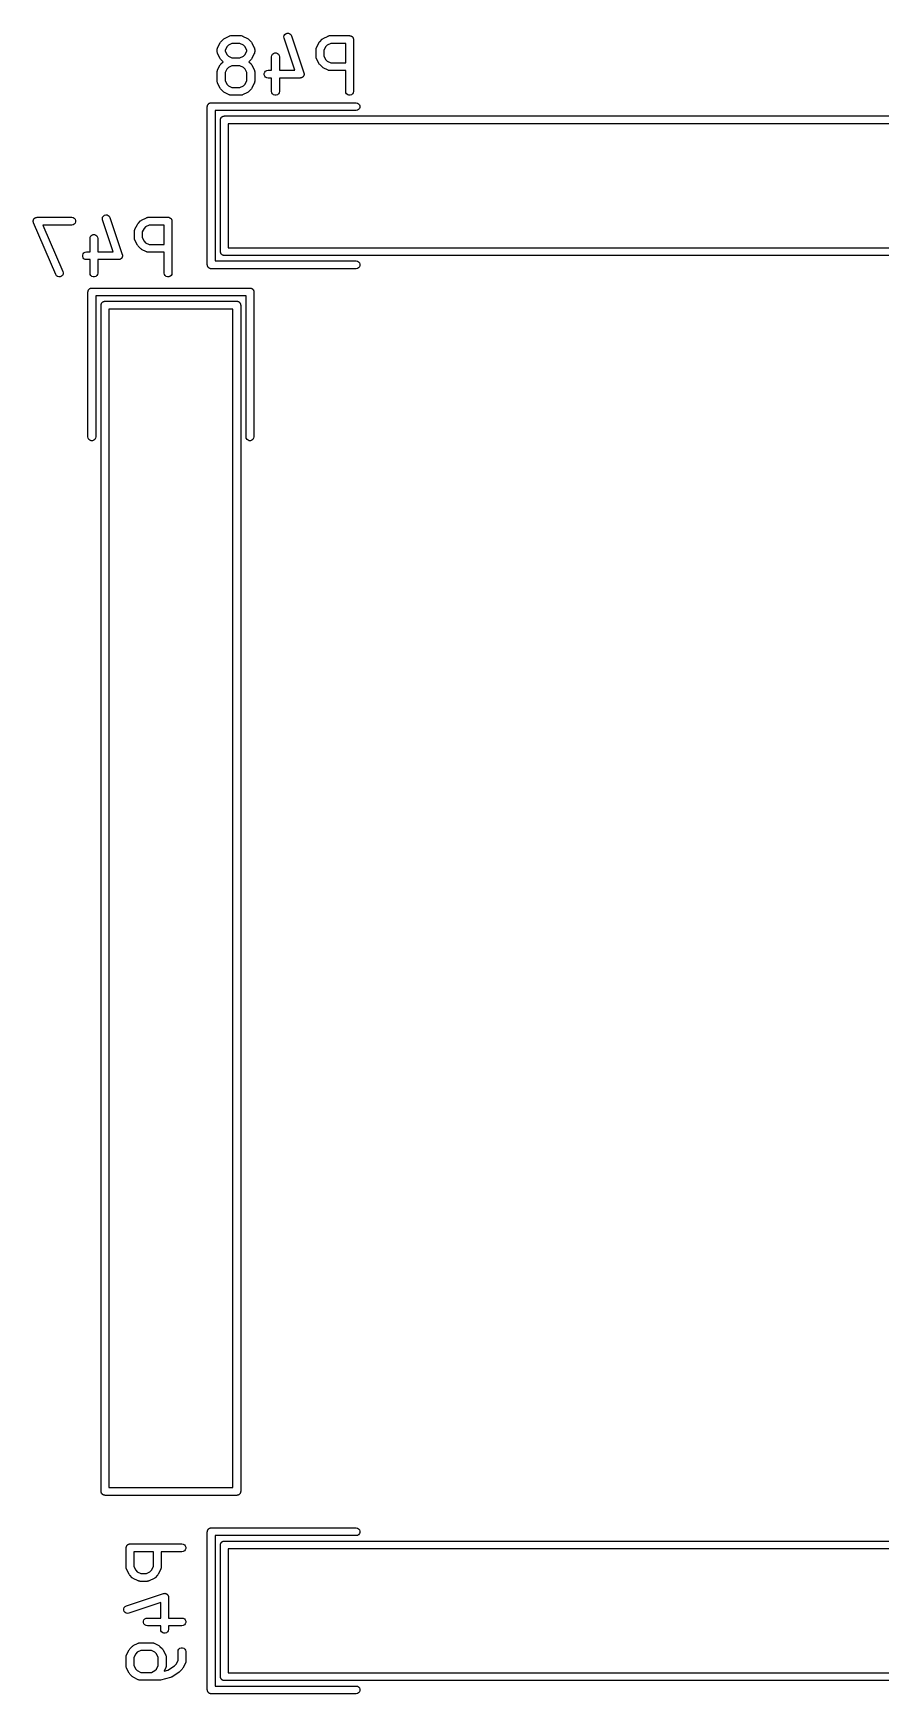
# Model space of a CAD drawing. Extents: x -1.4 to 31.3, y -0.3 to 31.7.
# Drawn here: x -1.38 to 14.95, y -0.33 to 31.67 of the extents above; entities that cross this region are included whole.
import ezdxf

# ---------------------------------------------------------------- set-up
doc = ezdxf.new("R2010")
doc.units = 0
doc.header["$MEASUREMENT"] = 0
doc.layers.add('BLACK', color=7, linetype='CONTINUOUS')

msp = doc.modelspace()

# ---------------------------------------------------------------- linework, layer by layer
at = {"layer": 'Black'}
for p, q in [((2.16309, 31.3571), (2.16385, 31.3614)), ((2.16359, 31.3657), (2.16609, 31.3741)), ((2.16385, 31.3614), (2.16359, 31.3657)), ((2.16609, 31.3741), (2.16762, 31.3828)), ((2.16762, 31.3828), (2.16978, 31.3865)), ((2.16978, 31.3865), (2.17101, 31.3907)), ((2.17101, 31.3907), (2.21863, 31.4859)), ((2.21863, 31.4859), (2.2258, 31.4956)), ((2.2258, 31.4956), (2.23268, 31.5054)), ((2.23268, 31.5054), (2.2803, 31.553)), ((2.2803, 31.553), (2.29013, 31.5599)), ((2.29013, 31.5599), (2.29979, 31.5671)), ((2.29979, 31.5671), (2.39503, 31.6147)), ((2.34735, 31.408), (2.31309, 31.3394)), ((2.37776, 31.4384), (2.34735, 31.408)), ((2.44628, 31.4726), (2.37776, 31.4384)), ((2.39503, 31.6147), (2.39917, 31.6159)), ((2.39917, 31.6159), (2.40292, 31.6181)), ((2.40292, 31.6181), (2.41158, 31.6196)), ((2.41158, 31.6196), (2.42, 31.6221)), ((2.42, 31.6221), (2.42431, 31.6219)), ((2.42431, 31.6219), (2.42857, 31.6226)), ((2.42857, 31.6226), (2.61905, 31.6226)), ((2.60134, 31.4726), (2.44628, 31.4726)), ((2.66986, 31.4384), (2.60134, 31.4726)), ((2.61905, 31.6226), (2.62331, 31.6219)), ((2.62331, 31.6219), (2.62762, 31.6221)), ((2.62762, 31.6221), (2.63604, 31.6196)), ((2.63604, 31.6196), (2.6447, 31.6181)), ((2.6447, 31.6181), (2.64845, 31.6159)), ((2.64845, 31.6159), (2.65259, 31.6147)), ((2.65259, 31.6147), (2.74783, 31.5671)), ((2.70027, 31.408), (2.66986, 31.4384)), ((2.73452, 31.3394), (2.70027, 31.408)), ((2.74783, 31.5671), (2.75748, 31.5599)), ((2.75748, 31.5599), (2.76732, 31.553)), ((2.76732, 31.553), (2.81494, 31.5054)), ((2.81494, 31.5054), (2.82182, 31.4956)), ((2.82182, 31.4956), (2.82899, 31.4859)), ((2.82899, 31.4859), (2.87661, 31.3907)), ((2.87661, 31.3907), (2.87784, 31.3865)), ((2.87784, 31.3865), (2.88, 31.3828)), ((2.88, 31.3828), (2.88153, 31.3741)), ((2.88153, 31.3741), (2.88403, 31.3657)), ((2.88403, 31.3657), (2.88377, 31.3614)), ((2.88377, 31.3614), (2.88452, 31.3571)), ((3.44884, 31.5973), (3.45406, 31.6228)), ((3.45266, 31.5715), (3.44884, 31.5973)), ((3.65785, 30.956), (3.45266, 31.5715)), ((3.45406, 31.6228), (3.46769, 31.645)), ((3.46769, 31.645), (3.4881, 31.6612)), ((3.4881, 31.6612), (3.51281, 31.6694)), ((3.51281, 31.6694), (3.53885, 31.6687)), ((3.53885, 31.6687), (3.56307, 31.6591)), ((3.56307, 31.6591), (3.58256, 31.6419)), ((3.58256, 31.6419), (3.59496, 31.619)), ((3.59496, 31.619), (3.83306, 30.9047)), ((4.06786, 31.3571), (4.06861, 31.3614)), ((4.06835, 31.3657), (4.07085, 31.3741)), ((4.06861, 31.3614), (4.06835, 31.3657)), ((4.07085, 31.3741), (4.07238, 31.3828)), ((4.07238, 31.3828), (4.07454, 31.3865)), ((4.07454, 31.3865), (4.07578, 31.3907)), ((4.07578, 31.3907), (4.12339, 31.4859)), ((4.12339, 31.4859), (4.13056, 31.4956)), ((4.13056, 31.4956), (4.13744, 31.5054)), ((4.13744, 31.5054), (4.18506, 31.553)), ((4.18506, 31.553), (4.1949, 31.5599)), ((4.1949, 31.5599), (4.20455, 31.5671)), ((4.20455, 31.5671), (4.29979, 31.6147)), ((4.25211, 31.408), (4.21786, 31.3394)), ((4.28252, 31.4384), (4.25211, 31.408)), ((4.35104, 31.4726), (4.28252, 31.4384)), ((4.29979, 31.6147), (4.30394, 31.6159)), ((4.30394, 31.6159), (4.30768, 31.6181)), ((4.30768, 31.6181), (4.31634, 31.6196)), ((4.31634, 31.6196), (4.32476, 31.6221)), ((4.32476, 31.6221), (4.32907, 31.6219)), ((4.32907, 31.6219), (4.33333, 31.6226)), ((4.33333, 31.6226), (4.71429, 31.6226)), ((4.63929, 31.4726), (4.35104, 31.4726)), ((4.63929, 31.0988), (4.63929, 31.4726)), ((4.71429, 31.6226), (4.72075, 31.6215)), ((4.72075, 31.6215), (4.72731, 31.6215)), ((4.72731, 31.6215), (4.73348, 31.6192)), ((4.73348, 31.6192), (4.73994, 31.6181)), ((4.73994, 31.6181), (4.74562, 31.6148)), ((4.74562, 31.6148), (4.75179, 31.6126)), ((4.75179, 31.6126), (4.75681, 31.6084)), ((4.75681, 31.6084), (4.76249, 31.6051)), ((4.76249, 31.6051), (4.76671, 31.6)), ((4.76671, 31.6), (4.77174, 31.5958)), ((4.77174, 31.5958), (4.77502, 31.5901)), ((4.77502, 31.5901), (4.77924, 31.5851)), ((4.77924, 31.5851), (4.78148, 31.579)), ((4.78148, 31.579), (4.78476, 31.5733)), ((4.78476, 31.5733), (4.7859, 31.5668)), ((4.7859, 31.5668), (4.78815, 31.5606)), ((4.78815, 31.5606), (4.78815, 31.5541)), ((4.78815, 31.5541), (4.78929, 31.5476)), ((4.78929, 31.5476), (4.78929, 30.5476)), ((2.16309, 31.3095), (2.16309, 31.3571)), ((2.16385, 31.3053), (2.16309, 31.3095)), ((2.16359, 31.301), (2.16385, 31.3053)), ((2.16609, 31.2925), (2.16359, 31.301)), ((2.16762, 31.2839), (2.16609, 31.2925)), ((2.16978, 31.2801), (2.16762, 31.2839)), ((2.17101, 31.276), (2.16978, 31.2801)), ((2.21863, 31.1807), (2.17101, 31.276)), ((2.17101, 30.9621), (2.21863, 31.0574)), ((2.2258, 31.1711), (2.21863, 31.1807)), ((2.21863, 31.0574), (2.2258, 31.067)), ((2.23268, 31.1613), (2.2258, 31.1711)), ((2.2258, 31.067), (2.23268, 31.0768)), ((2.27489, 31.119), (2.23268, 31.1613)), ((2.23268, 31.0768), (2.27489, 31.119)), ((2.31309, 31.3394), (2.31309, 31.3272)), ((2.31309, 31.3272), (2.34735, 31.2587)), ((2.34735, 31.2587), (2.37776, 31.2283)), ((2.37776, 31.2283), (2.44628, 31.194)), ((2.44628, 31.044), (2.37776, 31.0098)), ((2.44628, 31.194), (2.60134, 31.194)), ((2.60134, 31.044), (2.44628, 31.044)), ((2.60134, 31.194), (2.66986, 31.2283)), ((2.66986, 31.0098), (2.60134, 31.044)), ((2.66986, 31.2283), (2.70027, 31.2587)), ((2.70027, 31.2587), (2.73452, 31.3272)), ((2.73452, 31.3272), (2.73452, 31.3394)), ((2.81494, 31.1613), (2.77273, 31.119)), ((2.77273, 31.119), (2.81494, 31.0768)), ((2.82182, 31.1711), (2.81494, 31.1613)), ((2.81494, 31.0768), (2.82182, 31.067)), ((2.82899, 31.1807), (2.82182, 31.1711)), ((2.82182, 31.067), (2.82899, 31.0574)), ((2.87661, 31.276), (2.82899, 31.1807)), ((2.82899, 31.0574), (2.87661, 30.9621)), ((2.87784, 31.2801), (2.87661, 31.276)), ((2.88, 31.2839), (2.87784, 31.2801)), ((2.88153, 31.2925), (2.88, 31.2839)), ((2.88403, 31.3009), (2.88153, 31.2925)), ((2.88452, 31.3095), (2.88377, 31.3053)), ((2.88377, 31.3053), (2.88403, 31.3009)), ((2.88452, 31.3571), (2.88452, 31.3095)), ((3.21071, 31.2143), (3.21524, 31.2399)), ((3.21071, 30.956), (3.21071, 31.2143)), ((3.21524, 31.2399), (3.22826, 31.2625)), ((3.22826, 31.2625), (3.24821, 31.2792)), ((3.24821, 31.2792), (3.27269, 31.2881)), ((3.27269, 31.2881), (3.29874, 31.2881)), ((3.29874, 31.2881), (3.32321, 31.2792)), ((3.32321, 31.2792), (3.34317, 31.2625)), ((3.34317, 31.2625), (3.35619, 31.2399)), ((3.35619, 31.2399), (3.36071, 31.2143)), ((3.36071, 31.2143), (3.36071, 30.956)), ((4.06786, 31.2143), (4.06786, 31.3571)), ((4.06861, 31.21), (4.06786, 31.2143)), ((4.06835, 31.2057), (4.06861, 31.21)), ((4.07085, 31.1973), (4.06835, 31.2057)), ((4.07238, 31.1886), (4.07085, 31.1973)), ((4.07454, 31.1849), (4.07238, 31.1886)), ((4.07578, 31.1807), (4.07454, 31.1849)), ((4.12339, 31.0855), (4.07578, 31.1807)), ((4.13056, 31.0758), (4.12339, 31.0855)), ((4.13744, 31.066), (4.13056, 31.0758)), ((4.18506, 31.0184), (4.13744, 31.066)), ((4.21786, 31.3394), (4.21786, 31.232)), ((4.21786, 31.232), (4.25211, 31.1635)), ((4.25211, 31.1635), (4.28252, 31.1331)), ((4.28252, 31.1331), (4.35104, 31.0988)), ((4.35104, 31.0988), (4.63929, 31.0988)), ((2.16309, 30.9286), (2.16384, 30.9328)), ((2.16309, 30.7381), (2.16309, 30.9286)), ((2.16385, 30.7338), (2.16309, 30.7381)), ((2.16359, 30.9371), (2.16609, 30.9456)), ((2.16384, 30.9328), (2.16359, 30.9371)), ((2.16359, 30.7295), (2.16385, 30.7338)), ((2.16609, 30.7211), (2.16359, 30.7295)), ((2.16609, 30.9456), (2.16762, 30.9542)), ((2.16762, 30.7124), (2.16609, 30.7211)), ((2.16762, 30.9542), (2.16978, 30.958)), ((2.16978, 30.958), (2.17101, 30.9621)), ((2.34735, 30.9794), (2.31309, 30.9109)), ((2.31309, 30.9109), (2.31309, 30.7558)), ((2.31309, 30.7558), (2.34735, 30.6873)), ((2.37776, 31.0098), (2.34735, 30.9794)), ((2.70027, 30.9794), (2.66986, 31.0098)), ((2.73452, 30.9109), (2.70027, 30.9794)), ((2.70027, 30.6873), (2.73452, 30.7558)), ((2.73452, 30.7558), (2.73452, 30.9109)), ((2.87661, 30.9621), (2.87784, 30.958)), ((2.87784, 30.958), (2.88, 30.9542)), ((2.88, 30.9542), (2.88153, 30.9456)), ((2.88153, 30.7211), (2.88, 30.7124)), ((2.88153, 30.9456), (2.88403, 30.9371)), ((2.88403, 30.7295), (2.88153, 30.7211)), ((2.88403, 30.9371), (2.88377, 30.9328)), ((2.88377, 30.9328), (2.88452, 30.9286)), ((2.88452, 30.7381), (2.88377, 30.7338)), ((2.88377, 30.7338), (2.88403, 30.7295)), ((2.88452, 30.9286), (2.88452, 30.7381)), ((3.069, 30.894), (3.0779, 30.9185)), ((3.069, 30.8679), (3.069, 30.894)), ((3.0779, 30.8435), (3.069, 30.8679)), ((3.0779, 30.9185), (3.09465, 30.9384)), ((3.09465, 30.8235), (3.0779, 30.8435)), ((3.09465, 30.9384), (3.1172, 30.9514)), ((3.1172, 30.8105), (3.09465, 30.8235)), ((3.1172, 30.9514), (3.14286, 30.956)), ((3.14286, 30.806), (3.1172, 30.8105)), ((3.14286, 30.956), (3.21071, 30.956)), ((3.21071, 30.806), (3.14286, 30.806)), ((3.21071, 30.5476), (3.21071, 30.806)), ((3.36071, 30.956), (3.65785, 30.956)), ((3.7619, 30.806), (3.36071, 30.806)), ((3.36071, 30.806), (3.36071, 30.5476)), ((3.76736, 30.8069), (3.7619, 30.806)), ((3.77291, 30.8068), (3.76736, 30.8069)), ((3.78009, 30.8092), (3.77291, 30.8068)), ((3.78756, 30.8105), (3.78009, 30.8092)), ((3.79236, 30.8132), (3.78756, 30.8105)), ((3.79762, 30.815), (3.79236, 30.8132)), ((3.80355, 30.8197), (3.79762, 30.815)), ((3.81011, 30.8235), (3.80355, 30.8197)), ((3.81368, 30.8277), (3.81011, 30.8235)), ((3.81802, 30.8312), (3.81368, 30.8277)), ((3.82198, 30.8376), (3.81802, 30.8312)), ((3.82686, 30.8435), (3.82198, 30.8376)), ((3.82875, 30.8487), (3.82686, 30.8435)), ((3.83166, 30.8534), (3.82875, 30.8487)), ((3.83317, 30.8608), (3.83166, 30.8534)), ((3.83306, 30.9047), (3.83387, 30.8992)), ((3.83577, 30.8679), (3.83317, 30.8608)), ((3.83387, 30.8992), (3.83577, 30.894)), ((3.83577, 30.894), (3.83577, 30.8864)), ((3.83577, 30.8864), (3.83688, 30.8789)), ((3.83688, 30.8789), (3.83577, 30.8735)), ((3.83577, 30.8735), (3.83577, 30.8679)), ((4.1949, 31.0115), (4.18506, 31.0184)), ((4.20455, 31.0043), (4.1949, 31.0115)), ((4.29979, 30.9567), (4.20455, 31.0043)), ((4.30394, 30.9555), (4.29979, 30.9567)), ((4.30768, 30.9533), (4.30394, 30.9555)), ((4.31634, 30.9518), (4.30768, 30.9533)), ((4.32476, 30.9493), (4.31634, 30.9518)), ((4.32907, 30.9496), (4.32476, 30.9493)), ((4.33333, 30.9488), (4.32907, 30.9496)), ((4.63929, 30.9488), (4.33333, 30.9488)), ((4.63929, 30.5476), (4.63929, 30.9488)), ((2.16978, 30.7087), (2.16762, 30.7124)), ((2.17101, 30.7046), (2.16978, 30.7087)), ((2.21863, 30.6093), (2.17101, 30.7046)), ((2.2258, 30.5997), (2.21863, 30.6093)), ((2.23268, 30.5898), (2.2258, 30.5997)), ((2.2803, 30.5422), (2.23268, 30.5898)), ((2.29013, 30.5353), (2.2803, 30.5422)), ((2.29979, 30.5282), (2.29013, 30.5353)), ((2.39503, 30.4805), (2.29979, 30.5282)), ((2.34735, 30.6873), (2.37776, 30.6569)), ((2.37776, 30.6569), (2.44628, 30.6226)), ((2.39917, 30.4793), (2.39503, 30.4805)), ((2.40292, 30.4771), (2.39917, 30.4793)), ((2.41158, 30.4756), (2.40292, 30.4771)), ((2.42, 30.4731), (2.41158, 30.4756)), ((2.42431, 30.4734), (2.42, 30.4731)), ((2.42857, 30.4726), (2.42431, 30.4734)), ((2.61905, 30.4726), (2.42857, 30.4726)), ((2.44628, 30.6226), (2.60134, 30.6226)), ((2.60134, 30.6226), (2.66986, 30.6569)), ((2.62331, 30.4734), (2.61905, 30.4726)), ((2.62762, 30.4731), (2.62331, 30.4734)), ((2.63604, 30.4756), (2.62762, 30.4731)), ((2.6447, 30.4771), (2.63604, 30.4756)), ((2.64845, 30.4793), (2.6447, 30.4771)), ((2.65259, 30.4805), (2.64845, 30.4793)), ((2.74783, 30.5282), (2.65259, 30.4805)), ((2.66986, 30.6569), (2.70027, 30.6873)), ((2.75748, 30.5353), (2.74783, 30.5282)), ((2.76732, 30.5422), (2.75748, 30.5353)), ((2.81494, 30.5898), (2.76732, 30.5422)), ((2.82182, 30.5997), (2.81494, 30.5898)), ((2.82899, 30.6093), (2.82182, 30.5997)), ((2.87661, 30.7046), (2.82899, 30.6093)), ((2.87784, 30.7087), (2.87661, 30.7046)), ((2.88, 30.7124), (2.87784, 30.7087)), ((3.21524, 30.522), (3.21071, 30.5476)), ((3.22826, 30.4994), (3.21524, 30.522)), ((3.24821, 30.4827), (3.22826, 30.4994)), ((3.27269, 30.4738), (3.24821, 30.4827)), ((3.29874, 30.4738), (3.27269, 30.4738)), ((3.32321, 30.4827), (3.29874, 30.4738)), ((3.34317, 30.4994), (3.32321, 30.4827)), ((3.35619, 30.522), (3.34317, 30.4994)), ((3.36071, 30.5476), (3.35619, 30.522)), ((4.64381, 30.522), (4.63929, 30.5476)), ((4.65683, 30.4994), (4.64381, 30.522)), ((4.67679, 30.4827), (4.65683, 30.4994)), ((4.70126, 30.4738), (4.67679, 30.4827)), ((4.72731, 30.4738), (4.70126, 30.4738)), ((4.75179, 30.4827), (4.72731, 30.4738)), ((4.77174, 30.4994), (4.75179, 30.4827)), ((4.78476, 30.522), (4.77174, 30.4994)), ((4.78929, 30.5476), (4.78476, 30.522)), ((1.971, 30.254), (1.97214, 30.2605)), ((1.971, 27.206), (1.971, 30.254)), ((1.97214, 30.267), (1.97438, 30.2732)), ((1.97214, 30.2605), (1.97214, 30.267)), ((1.97438, 30.2732), (1.97552, 30.2797)), ((1.97552, 30.2797), (1.9788, 30.2853)), ((1.9788, 30.2853), (1.98105, 30.2915)), ((1.98105, 30.2915), (1.98527, 30.2965)), ((1.98527, 30.2965), (1.98855, 30.3022)), ((1.98855, 30.3022), (1.99357, 30.3064)), ((1.99357, 30.3064), (1.99779, 30.3115)), ((1.99779, 30.3115), (2.00347, 30.3147)), ((2.00347, 30.3147), (2.0085, 30.319)), ((2.0085, 30.319), (2.01467, 30.3212)), ((2.01467, 30.3212), (2.02035, 30.3245)), ((2.02035, 30.3245), (2.02681, 30.3256)), ((2.02681, 30.3256), (2.03298, 30.3279)), ((2.03298, 30.3279), (2.03954, 30.3279)), ((2.03954, 30.3279), (2.046, 30.329)), ((2.046, 30.329), (4.84, 30.329)), ((4.84, 30.179), (2.121, 30.179)), ((2.121, 30.179), (2.121, 27.281)), ((4.84, 30.329), (4.86565, 30.3245)), ((4.86565, 30.1835), (4.84, 30.179)), ((4.86565, 30.3245), (4.88821, 30.3115)), ((4.88821, 30.1965), (4.86565, 30.1835)), ((4.88821, 30.3115), (4.90495, 30.2915)), ((4.90495, 30.2165), (4.88821, 30.1965)), ((4.90495, 30.2915), (4.91386, 30.267)), ((4.91386, 30.241), (4.90495, 30.2165)), ((4.91386, 30.267), (4.91386, 30.241)), ((2.225, 30), (2.22614, 30.0065)), ((2.225, 27.46), (2.225, 30)), ((2.22614, 30.013), (2.22838, 30.0192)), ((2.22614, 30.0065), (2.22614, 30.013)), ((2.22838, 30.0192), (2.22952, 30.0257)), ((2.22952, 30.0257), (2.2328, 30.0313)), ((2.2328, 30.0313), (2.23505, 30.0375)), ((2.23505, 30.0375), (2.23927, 30.0425)), ((2.23927, 30.0425), (2.24255, 30.0482)), ((2.24255, 30.0482), (2.24757, 30.0524)), ((2.24757, 30.0524), (2.25179, 30.0575)), ((2.25179, 30.0575), (2.25747, 30.0607)), ((2.25747, 30.0607), (2.2625, 30.065)), ((2.2625, 30.065), (2.26867, 30.0672)), ((2.26867, 30.0672), (2.27435, 30.0705)), ((2.27435, 30.0705), (2.28081, 30.0716)), ((2.28081, 30.0716), (2.28698, 30.0739)), ((2.28698, 30.0739), (2.29354, 30.0739)), ((2.29354, 30.0739), (2.3, 30.075)), ((2.3, 30.075), (27.7, 30.075)), ((2.375, 29.925), (2.375, 27.535)), ((27.625, 29.925), (2.375, 29.925)), ((-0.032305, 28.145), (-0.011903, 28.1612)), ((-0.011903, 28.1612), (0.012809, 28.1694)), ((0.012809, 28.1694), (0.038846, 28.1687)), ((0.038846, 28.1687), (0.06307, 28.1591)), ((0.06307, 28.1591), (0.082558, 28.1419)), ((-1.38441, 28.0434), (-1.38338, 28.052)), ((-1.38338, 28.0391), (-1.38441, 28.0434)), ((-1.38338, 28.0606), (-1.38185, 28.0649)), ((-1.38338, 28.052), (-1.38338, 28.0606)), ((-1.38338, 28.0346), (-1.38338, 28.0391)), ((-1.38043, 28.0265), (-1.38338, 28.0346)), ((-1.38185, 28.0649), (-1.38132, 28.0693)), ((-1.38132, 28.0693), (-1.37743, 28.077)), ((-1.37846, 28.0181), (-1.38043, 28.0265)), ((-0.949888, 27.0181), (-1.37846, 28.0181)), ((-1.37743, 28.077), (-1.37448, 28.0851)), ((-1.37448, 28.0851), (-1.3716, 28.0885)), ((-1.3716, 28.0885), (-1.36958, 28.0925)), ((-1.36958, 28.0925), (-1.36328, 28.0985)), ((-1.36328, 28.0985), (-1.35773, 28.1051)), ((-1.35773, 28.1051), (-1.35386, 28.1073)), ((-1.35386, 28.1073), (-1.35059, 28.1104)), ((-1.35059, 28.1104), (-1.34265, 28.1138)), ((-1.34265, 28.1138), (-1.33518, 28.1181)), ((-1.33518, 28.1181), (-1.33076, 28.1189)), ((-1.33076, 28.1189), (-1.32665, 28.1206)), ((-1.32665, 28.1206), (-1.31803, 28.1211)), ((-1.31803, 28.1211), (-1.30952, 28.1226)), ((-1.30952, 28.1226), (-0.642857, 28.1226)), ((-0.642857, 27.9726), (-1.19578, 27.9726)), ((-1.19578, 27.9726), (-0.812016, 27.0772)), ((-0.642857, 28.1226), (-0.617205, 28.1181)), ((-0.617205, 27.9771), (-0.642857, 27.9726)), ((-0.617205, 28.1181), (-0.594648, 28.1051)), ((-0.594648, 27.9902), (-0.617205, 27.9771)), ((-0.594648, 28.1051), (-0.577905, 28.0851)), ((-0.577905, 28.0101), (-0.594648, 27.9902)), ((-0.577905, 28.0851), (-0.568996, 28.0606)), ((-0.568996, 28.0346), (-0.577905, 28.0101)), ((-0.568996, 28.0606), (-0.568996, 28.0346)), ((-0.051162, 28.0973), (-0.04594, 28.1228)), ((-0.047341, 28.0715), (-0.051162, 28.0973)), ((0.157848, 27.456), (-0.047341, 28.0715)), ((-0.04594, 28.1228), (-0.032305, 28.145)), ((0.082558, 28.1419), (0.094961, 28.119)), ((0.094961, 28.119), (0.333056, 27.4047)), ((0.567857, 27.8571), (0.568608, 27.8614)), ((0.567857, 27.7143), (0.567857, 27.8571)), ((0.568349, 27.8657), (0.570853, 27.8741)), ((0.568608, 27.8614), (0.568349, 27.8657)), ((0.570853, 27.8741), (0.57238, 27.8828)), ((0.57238, 27.8828), (0.574543, 27.8865)), ((0.574543, 27.8865), (0.575775, 27.8907)), ((0.575775, 27.8907), (0.623394, 27.9859)), ((0.623394, 27.9859), (0.630558, 27.9956)), ((0.630558, 27.9956), (0.637443, 28.0054)), ((0.637443, 28.0054), (0.685062, 28.053)), ((0.685062, 28.053), (0.694896, 28.0599)), ((0.694896, 28.0599), (0.704554, 28.0671)), ((0.704554, 28.0671), (0.799792, 28.1147)), ((0.752115, 27.908), (0.717857, 27.8394)), ((0.717857, 27.8394), (0.717857, 27.732)), ((0.782522, 27.9384), (0.752115, 27.908)), ((0.851038, 27.9726), (0.782522, 27.9384)), ((0.799792, 28.1147), (0.803936, 28.1159)), ((0.803936, 28.1159), (0.807681, 28.1181)), ((0.807681, 28.1181), (0.816337, 28.1196)), ((0.816337, 28.1196), (0.824758, 28.1221)), ((0.824758, 28.1221), (0.829073, 28.1219)), ((0.829073, 28.1219), (0.833333, 28.1226)), ((0.833333, 28.1226), (1.21429, 28.1226)), ((1.13929, 27.9726), (0.851038, 27.9726)), ((1.13929, 27.5988), (1.13929, 27.9726)), ((1.21429, 28.1226), (1.22075, 28.1215)), ((1.22075, 28.1215), (1.22731, 28.1215)), ((1.22731, 28.1215), (1.23348, 28.1192)), ((1.23348, 28.1192), (1.23994, 28.1181)), ((1.23994, 28.1181), (1.24562, 28.1148)), ((1.24562, 28.1148), (1.25179, 28.1126)), ((1.25179, 28.1126), (1.25681, 28.1084)), ((1.25681, 28.1084), (1.26249, 28.1051)), ((1.26249, 28.1051), (1.26671, 28.1)), ((1.26671, 28.1), (1.27174, 28.0958)), ((1.27174, 28.0958), (1.27502, 28.0901)), ((1.27502, 28.0901), (1.27924, 28.0851)), ((1.27924, 28.0851), (1.28148, 28.079)), ((1.28148, 28.079), (1.28476, 28.0733)), ((1.28476, 28.0733), (1.2859, 28.0668)), ((1.2859, 28.0668), (1.28815, 28.0606)), ((1.28815, 28.0606), (1.28815, 28.0541)), ((1.28815, 28.0541), (1.28929, 28.0476)), ((1.28929, 28.0476), (1.28929, 27.0476)), ((-0.289286, 27.7143), (-0.284763, 27.7399)), ((-0.289286, 27.456), (-0.289286, 27.7143)), ((-0.284763, 27.7399), (-0.271739, 27.7625)), ((-0.271739, 27.7625), (-0.251786, 27.7792)), ((-0.251786, 27.7792), (-0.22731, 27.7881)), ((-0.22731, 27.7881), (-0.201262, 27.7881)), ((-0.201262, 27.7881), (-0.176786, 27.7792)), ((-0.176786, 27.7792), (-0.156833, 27.7625)), ((-0.156833, 27.7625), (-0.143809, 27.7399)), ((-0.143809, 27.7399), (-0.139286, 27.7143)), ((-0.139286, 27.7143), (-0.139286, 27.456)), ((0.568608, 27.71), (0.567857, 27.7143)), ((0.568349, 27.7057), (0.568608, 27.71)), ((0.570853, 27.6973), (0.568349, 27.7057)), ((0.57238, 27.6886), (0.570853, 27.6973)), ((0.574543, 27.6849), (0.57238, 27.6886)), ((0.575775, 27.6807), (0.574543, 27.6849)), ((0.623394, 27.5855), (0.575775, 27.6807)), ((0.630558, 27.5758), (0.623394, 27.5855)), ((0.637443, 27.566), (0.630558, 27.5758)), ((0.685062, 27.5184), (0.637443, 27.566)), ((0.717857, 27.732), (0.752115, 27.6635)), ((0.752115, 27.6635), (0.782522, 27.6331)), ((0.782522, 27.6331), (0.851038, 27.5988)), ((0.851038, 27.5988), (1.13929, 27.5988)), ((2.375, 27.535), (27.625, 27.535)), ((-0.431004, 27.394), (-0.422095, 27.4185)), ((-0.431004, 27.3679), (-0.431004, 27.394)), ((-0.422095, 27.3435), (-0.431004, 27.3679)), ((-0.422095, 27.4185), (-0.405352, 27.4384)), ((-0.405352, 27.3235), (-0.422095, 27.3435)), ((-0.405352, 27.4384), (-0.382795, 27.4514)), ((-0.382795, 27.3105), (-0.405352, 27.3235)), ((-0.382795, 27.4514), (-0.357143, 27.456)), ((-0.357143, 27.306), (-0.382795, 27.3105)), ((-0.357143, 27.456), (-0.289286, 27.456)), ((-0.289286, 27.306), (-0.357143, 27.306)), ((-0.289286, 27.0476), (-0.289286, 27.306)), ((-0.139286, 27.456), (0.157848, 27.456)), ((0.261905, 27.306), (-0.139286, 27.306)), ((-0.139286, 27.306), (-0.139286, 27.0476)), ((0.267364, 27.3069), (0.261905, 27.306)), ((0.272906, 27.3068), (0.267364, 27.3069)), ((0.280095, 27.3092), (0.272906, 27.3068)), ((0.287557, 27.3105), (0.280095, 27.3092)), ((0.292358, 27.3132), (0.287557, 27.3105)), ((0.297617, 27.315), (0.292358, 27.3132)), ((0.303553, 27.3197), (0.297617, 27.315)), ((0.310114, 27.3235), (0.303553, 27.3197)), ((0.313678, 27.3277), (0.310114, 27.3235)), ((0.31802, 27.3312), (0.313678, 27.3277)), ((0.321985, 27.3376), (0.31802, 27.3312)), ((0.326857, 27.3435), (0.321985, 27.3376)), ((0.328754, 27.3487), (0.326857, 27.3435)), ((0.331655, 27.3534), (0.328754, 27.3487)), ((0.333173, 27.3608), (0.331655, 27.3534)), ((0.333056, 27.4047), (0.333869, 27.3992)), ((0.335766, 27.3679), (0.333173, 27.3608)), ((0.333869, 27.3992), (0.335766, 27.394)), ((0.335766, 27.394), (0.335766, 27.3864)), ((0.335766, 27.3864), (0.336877, 27.3789)), ((0.336877, 27.3789), (0.335766, 27.3735)), ((0.335766, 27.3735), (0.335766, 27.3679)), ((0.694896, 27.5115), (0.685062, 27.5184)), ((0.704554, 27.5043), (0.694896, 27.5115)), ((0.799792, 27.4567), (0.704554, 27.5043)), ((0.803936, 27.4555), (0.799792, 27.4567)), ((0.807681, 27.4533), (0.803936, 27.4555)), ((0.816337, 27.4518), (0.807681, 27.4533)), ((0.824758, 27.4493), (0.816337, 27.4518)), ((0.829073, 27.4496), (0.824758, 27.4493)), ((0.833333, 27.4488), (0.829073, 27.4496)), ((1.13929, 27.4488), (0.833333, 27.4488)), ((1.13929, 27.0476), (1.13929, 27.4488)), ((1.97214, 27.1995), (1.971, 27.206)), ((1.97214, 27.193), (1.97214, 27.1995)), ((2.121, 27.281), (4.84, 27.281)), ((2.22614, 27.4535), (2.225, 27.46)), ((2.22614, 27.447), (2.22614, 27.4535)), ((2.22838, 27.4408), (2.22614, 27.447)), ((2.22952, 27.4343), (2.22838, 27.4408)), ((2.2328, 27.4287), (2.22952, 27.4343)), ((2.23505, 27.4225), (2.2328, 27.4287)), ((2.23927, 27.4175), (2.23505, 27.4225)), ((2.24255, 27.4118), (2.23927, 27.4175)), ((2.24757, 27.4076), (2.24255, 27.4118)), ((2.25179, 27.4025), (2.24757, 27.4076)), ((2.25747, 27.3993), (2.25179, 27.4025)), ((2.2625, 27.395), (2.25747, 27.3993)), ((2.26867, 27.3928), (2.2625, 27.395)), ((2.27435, 27.3895), (2.26867, 27.3928)), ((2.28081, 27.3884), (2.27435, 27.3895)), ((2.28698, 27.3861), (2.28081, 27.3884)), ((2.29354, 27.3861), (2.28698, 27.3861)), ((2.3, 27.385), (2.29354, 27.3861)), ((27.7, 27.385), (2.3, 27.385)), ((4.84, 27.281), (4.86565, 27.2765)), ((4.86565, 27.2765), (4.88821, 27.2635)), ((4.88821, 27.2635), (4.90495, 27.2435)), ((4.90495, 27.2435), (4.91386, 27.219)), ((4.91386, 27.219), (4.91386, 27.193)), ((-0.935626, 26.9963), (-0.949888, 27.0181)), ((-0.914769, 26.9807), (-0.935626, 26.9963)), ((-0.889834, 26.9731), (-0.914769, 26.9807)), ((-0.863828, 26.9746), (-0.889834, 26.9731)), ((-0.839886, 26.9849), (-0.863828, 26.9746)), ((-0.820898, 27.0027), (-0.839886, 26.9849)), ((-0.809154, 27.0259), (-0.820898, 27.0027)), ((-0.812016, 27.0772), (-0.806069, 27.0518)), ((-0.806069, 27.0518), (-0.809154, 27.0259)), ((-0.284763, 27.022), (-0.289286, 27.0476)), ((-0.271739, 26.9994), (-0.284763, 27.022)), ((-0.251786, 26.9827), (-0.271739, 26.9994)), ((-0.22731, 26.9738), (-0.251786, 26.9827)), ((-0.201262, 26.9738), (-0.22731, 26.9738)), ((-0.176786, 26.9827), (-0.201262, 26.9738)), ((-0.156833, 26.9994), (-0.176786, 26.9827)), ((-0.143809, 27.022), (-0.156833, 26.9994)), ((-0.139286, 27.0476), (-0.143809, 27.022)), ((1.14381, 27.022), (1.13929, 27.0476)), ((1.15683, 26.9994), (1.14381, 27.022)), ((1.17679, 26.9827), (1.15683, 26.9994)), ((1.20126, 26.9738), (1.17679, 26.9827)), ((1.22731, 26.9738), (1.20126, 26.9738)), ((1.25179, 26.9827), (1.22731, 26.9738)), ((1.27174, 26.9994), (1.25179, 26.9827)), ((1.28476, 27.022), (1.27174, 26.9994)), ((1.28929, 27.0476), (1.28476, 27.022)), ((1.97438, 27.1868), (1.97214, 27.193)), ((1.97552, 27.1803), (1.97438, 27.1868)), ((1.9788, 27.1747), (1.97552, 27.1803)), ((1.98105, 27.1685), (1.9788, 27.1747)), ((1.98527, 27.1635), (1.98105, 27.1685)), ((1.98855, 27.1578), (1.98527, 27.1635)), ((1.99357, 27.1536), (1.98855, 27.1578)), ((1.99779, 27.1485), (1.99357, 27.1536)), ((2.00347, 27.1453), (1.99779, 27.1485)), ((2.0085, 27.141), (2.00347, 27.1453)), ((2.01467, 27.1388), (2.0085, 27.141)), ((2.02035, 27.1355), (2.01467, 27.1388)), ((2.02681, 27.1344), (2.02035, 27.1355)), ((2.03298, 27.1321), (2.02681, 27.1344)), ((2.03954, 27.1321), (2.03298, 27.1321)), ((2.046, 27.131), (2.03954, 27.1321)), ((4.84, 27.131), (2.046, 27.131)), ((4.86565, 27.1355), (4.84, 27.131)), ((4.88821, 27.1485), (4.86565, 27.1355)), ((4.90495, 27.1685), (4.88821, 27.1485)), ((4.91386, 27.193), (4.90495, 27.1685)), ((-0.329, 26.684), (-0.327861, 26.6905)), ((-0.329, 23.89), (-0.329, 26.684)), ((-0.327861, 26.697), (-0.325616, 26.7032)), ((-0.327861, 26.6905), (-0.327861, 26.697)), ((-0.325616, 26.7032), (-0.324477, 26.7097)), ((-0.324477, 26.7097), (-0.321196, 26.7153)), ((-0.321196, 26.7153), (-0.318952, 26.7215)), ((-0.318952, 26.7215), (-0.314734, 26.7265)), ((-0.314734, 26.7265), (-0.311453, 26.7322)), ((-0.311453, 26.7322), (-0.306427, 26.7364)), ((-0.306427, 26.7364), (-0.302209, 26.7415)), ((-0.302209, 26.7415), (-0.296527, 26.7447)), ((-0.296527, 26.7447), (-0.2915, 26.749)), ((-0.2915, 26.749), (-0.285334, 26.7512)), ((-0.285334, 26.7512), (-0.279652, 26.7545)), ((-0.279652, 26.7545), (-0.273191, 26.7556)), ((-0.273191, 26.7556), (-0.267024, 26.7579)), ((-0.267024, 26.7579), (-0.26046, 26.7579)), ((-0.26046, 26.7579), (-0.254, 26.759)), ((-0.254, 26.759), (2.794, 26.759)), ((2.719, 26.609), (-0.179, 26.609)), ((-0.179, 26.609), (-0.179, 23.89)), ((2.719, 23.89), (2.719, 26.609)), ((2.794, 26.759), (2.80046, 26.7579)), ((2.80046, 26.7579), (2.80702, 26.7579)), ((2.80702, 26.7579), (2.81319, 26.7556)), ((2.81319, 26.7556), (2.81965, 26.7545)), ((2.81965, 26.7545), (2.82533, 26.7512)), ((2.82533, 26.7512), (2.8315, 26.749)), ((2.8315, 26.749), (2.83653, 26.7447)), ((2.83653, 26.7447), (2.84221, 26.7415)), ((2.84221, 26.7415), (2.84643, 26.7364)), ((2.84643, 26.7364), (2.85145, 26.7322)), ((2.85145, 26.7322), (2.85473, 26.7265)), ((2.85473, 26.7265), (2.85895, 26.7215)), ((2.85895, 26.7215), (2.8612, 26.7153)), ((2.8612, 26.7153), (2.86448, 26.7097)), ((2.86448, 26.7097), (2.86562, 26.7032)), ((2.86562, 26.7032), (2.86786, 26.697)), ((2.86786, 26.697), (2.86786, 26.6905)), ((2.86786, 26.6905), (2.869, 26.684)), ((2.869, 26.684), (2.869, 23.89)), ((-0.075, 26.43), (-0.073861, 26.4365)), ((-0.075, 3.57), (-0.075, 26.43)), ((-0.073861, 26.443), (-0.071616, 26.4492)), ((-0.073861, 26.4365), (-0.073861, 26.443)), ((-0.071616, 26.4492), (-0.070477, 26.4557)), ((-0.070477, 26.4557), (-0.067196, 26.4613)), ((-0.067196, 26.4613), (-0.064952, 26.4675)), ((-0.064952, 26.4675), (-0.060734, 26.4725)), ((-0.060734, 26.4725), (-0.057453, 26.4782)), ((-0.057453, 26.4782), (-0.052427, 26.4824)), ((-0.052427, 26.4824), (-0.048209, 26.4875)), ((-0.048209, 26.4875), (-0.042527, 26.4907)), ((-0.042527, 26.4907), (-0.0375, 26.495)), ((-0.0375, 26.495), (-0.031334, 26.4972)), ((-0.031334, 26.4972), (-0.025652, 26.5005)), ((-0.025652, 26.5005), (-0.019191, 26.5016)), ((-0.019191, 26.5016), (-0.013024, 26.5039)), ((-0.013024, 26.5039), (-0.00646, 26.5039)), ((-0.00646, 26.5039), (0, 26.505)), ((0, 26.505), (2.54, 26.505)), ((0.075, 26.355), (0.075, 3.645)), ((2.465, 26.355), (0.075, 26.355)), ((2.465, 3.645), (2.465, 26.355)), ((2.54, 26.505), (2.54646, 26.5039)), ((2.54646, 26.5039), (2.55302, 26.5039)), ((2.55302, 26.5039), (2.55919, 26.5016)), ((2.55919, 26.5016), (2.56565, 26.5005)), ((2.56565, 26.5005), (2.57133, 26.4972)), ((2.57133, 26.4972), (2.5775, 26.495)), ((2.5775, 26.495), (2.58253, 26.4907)), ((2.58253, 26.4907), (2.58821, 26.4875)), ((2.58821, 26.4875), (2.59243, 26.4824)), ((2.59243, 26.4824), (2.59745, 26.4782)), ((2.59745, 26.4782), (2.60073, 26.4725)), ((2.60073, 26.4725), (2.60495, 26.4675)), ((2.60495, 26.4675), (2.6072, 26.4613)), ((2.6072, 26.4613), (2.61048, 26.4557)), ((2.61048, 26.4557), (2.61162, 26.4492)), ((2.61162, 26.4492), (2.61386, 26.443)), ((2.61386, 26.443), (2.61386, 26.4365)), ((2.61386, 26.4365), (2.615, 26.43)), ((2.615, 26.43), (2.615, 3.57)), ((-0.324477, 23.8643), (-0.329, 23.89)), ((-0.311453, 23.8418), (-0.324477, 23.8643)), ((-0.2915, 23.825), (-0.311453, 23.8418)), ((-0.267024, 23.8161), (-0.2915, 23.825)), ((-0.240976, 23.8161), (-0.267024, 23.8161)), ((-0.2165, 23.825), (-0.240976, 23.8161)), ((-0.196547, 23.8418), (-0.2165, 23.825)), ((-0.183523, 23.8643), (-0.196547, 23.8418)), ((-0.179, 23.89), (-0.183523, 23.8643)), ((2.72352, 23.8643), (2.719, 23.89)), ((2.73655, 23.8418), (2.72352, 23.8643)), ((2.7565, 23.825), (2.73655, 23.8418)), ((2.78098, 23.8161), (2.7565, 23.825)), ((2.80702, 23.8161), (2.78098, 23.8161)), ((2.8315, 23.825), (2.80702, 23.8161)), ((2.85145, 23.8418), (2.8315, 23.825)), ((2.86448, 23.8643), (2.85145, 23.8418)), ((2.869, 23.89), (2.86448, 23.8643)), ((-0.073861, 3.56354), (-0.075, 3.57)), ((-0.073861, 3.55698), (-0.073861, 3.56354)), ((-0.071616, 3.55081), (-0.073861, 3.55698)), ((-0.070477, 3.54435), (-0.071616, 3.55081)), ((-0.067196, 3.53867), (-0.070477, 3.54435)), ((-0.064952, 3.5325), (-0.067196, 3.53867)), ((-0.060734, 3.52747), (-0.064952, 3.5325)), ((-0.057453, 3.52179), (-0.060734, 3.52747)), ((-0.052427, 3.51757), (-0.057453, 3.52179)), ((0.075, 3.645), (2.465, 3.645)), ((2.59745, 3.52179), (2.59243, 3.51757)), ((2.60073, 3.52747), (2.59745, 3.52179)), ((2.60495, 3.5325), (2.60073, 3.52747)), ((2.6072, 3.53867), (2.60495, 3.5325)), ((2.61048, 3.54435), (2.6072, 3.53867)), ((2.61162, 3.55081), (2.61048, 3.54435)), ((2.61386, 3.55698), (2.61162, 3.55081)), ((2.615, 3.57), (2.61386, 3.56354)), ((2.61386, 3.56354), (2.61386, 3.55698)), ((-0.048209, 3.51255), (-0.052427, 3.51757)), ((-0.042527, 3.50927), (-0.048209, 3.51255)), ((-0.0375, 3.50505), (-0.042527, 3.50927)), ((-0.031334, 3.5028), (-0.0375, 3.50505)), ((-0.025652, 3.49952), (-0.031334, 3.5028)), ((-0.019191, 3.49838), (-0.025652, 3.49952)), ((-0.013024, 3.49614), (-0.019191, 3.49838)), ((-0.00646, 3.49614), (-0.013024, 3.49614)), ((0, 3.495), (-0.00646, 3.49614)), ((2.54, 3.495), (0, 3.495)), ((2.54646, 3.49614), (2.54, 3.495)), ((2.55302, 3.49614), (2.54646, 3.49614)), ((2.55919, 3.49838), (2.55302, 3.49614)), ((2.56565, 3.49952), (2.55919, 3.49838)), ((2.57133, 3.5028), (2.56565, 3.49952)), ((2.5775, 3.50505), (2.57133, 3.5028)), ((2.58253, 3.50927), (2.5775, 3.50505)), ((2.58821, 3.51255), (2.58253, 3.50927)), ((2.59243, 3.51757), (2.58821, 3.51255)), ((1.971, 2.794), (1.97214, 2.80046)), ((1.971, -0.254), (1.971, 2.794)), ((1.97214, 2.80702), (1.97438, 2.81319)), ((1.97214, 2.80046), (1.97214, 2.80702)), ((1.97438, 2.81319), (1.97552, 2.81965)), ((1.97552, 2.81965), (1.9788, 2.82533)), ((1.9788, 2.82533), (1.98105, 2.8315)), ((1.98105, 2.8315), (1.98527, 2.83653)), ((1.98527, 2.83653), (1.98855, 2.84221)), ((1.98855, 2.84221), (1.99357, 2.84643)), ((1.99357, 2.84643), (1.99779, 2.85145)), ((1.99779, 2.85145), (2.00347, 2.85473)), ((2.00347, 2.85473), (2.0085, 2.85895)), ((2.0085, 2.85895), (2.01467, 2.8612)), ((2.01467, 2.8612), (2.02035, 2.86448)), ((2.02035, 2.86448), (2.02681, 2.86562)), ((2.02681, 2.86562), (2.03298, 2.86786)), ((2.03298, 2.86786), (2.03954, 2.86786)), ((2.03954, 2.86786), (2.046, 2.869)), ((2.046, 2.869), (4.84, 2.869)), ((4.84, 2.719), (2.121, 2.719)), ((2.121, 2.719), (2.121, -0.179)), ((2.22838, 2.55919), (2.22952, 2.56565)), ((2.22952, 2.56565), (2.2328, 2.57133)), ((2.2328, 2.57133), (2.23505, 2.5775)), ((2.23505, 2.5775), (2.23927, 2.58253)), ((2.23927, 2.58253), (2.24255, 2.58821)), ((2.24255, 2.58821), (2.24757, 2.59243)), ((2.24757, 2.59243), (2.25179, 2.59745)), ((2.25179, 2.59745), (2.25747, 2.60073)), ((2.25747, 2.60073), (2.2625, 2.60495)), ((2.2625, 2.60495), (2.26867, 2.6072)), ((2.26867, 2.6072), (2.27435, 2.61048)), ((2.27435, 2.61048), (2.28081, 2.61162)), ((2.28081, 2.61162), (2.28698, 2.61386)), ((2.28698, 2.61386), (2.29354, 2.61386)), ((2.29354, 2.61386), (2.3, 2.615)), ((2.3, 2.615), (27.7, 2.615)), ((4.84, 2.869), (4.86565, 2.86448)), ((4.86565, 2.72352), (4.84, 2.719)), ((4.86565, 2.86448), (4.88821, 2.85145)), ((4.88821, 2.73655), (4.86565, 2.72352)), ((4.88821, 2.85145), (4.90495, 2.8315)), ((4.90495, 2.7565), (4.88821, 2.73655)), ((4.90495, 2.8315), (4.91386, 2.80702)), ((4.91386, 2.78098), (4.90495, 2.7565)), ((4.91386, 2.80702), (4.91386, 2.78098)), ((0.407381, 2.48429), (0.40852, 2.49075)), ((0.407381, 2.10333), (0.407381, 2.48429)), ((0.40852, 2.49731), (0.410765, 2.50348)), ((0.40852, 2.49075), (0.40852, 2.49731)), ((0.410765, 2.50348), (0.411904, 2.50994)), ((0.411904, 2.50994), (0.415185, 2.51562)), ((0.415185, 2.51562), (0.417429, 2.52179)), ((0.417429, 2.52179), (0.421647, 2.52681)), ((0.421647, 2.52681), (0.424928, 2.53249)), ((0.424928, 2.53249), (0.429954, 2.53671)), ((0.429954, 2.53671), (0.434172, 2.54174)), ((0.434172, 2.54174), (0.439854, 2.54502)), ((0.439854, 2.54502), (0.444881, 2.54924)), ((0.444881, 2.54924), (0.451047, 2.55148)), ((0.451047, 2.55148), (0.456729, 2.55476)), ((0.456729, 2.55476), (0.46319, 2.5559)), ((0.46319, 2.5559), (0.469357, 2.55815)), ((0.469357, 2.55815), (0.475921, 2.55815)), ((0.475921, 2.55815), (0.482381, 2.55929)), ((0.482381, 2.55929), (1.48238, 2.55929)), ((0.557381, 2.40929), (0.557381, 2.12104)), ((0.93119, 2.40929), (0.557381, 2.40929)), ((0.93119, 2.12104), (0.93119, 2.40929)), ((1.48238, 2.40929), (1.08119, 2.40929)), ((1.08119, 2.40929), (1.08119, 2.10333)), ((1.48238, 2.55929), (1.50803, 2.55476)), ((1.50803, 2.41381), (1.48238, 2.40929)), ((1.50803, 2.55476), (1.53059, 2.54174)), ((1.53059, 2.42683), (1.50803, 2.41381)), ((1.53059, 2.54174), (1.54733, 2.52179)), ((1.54733, 2.44679), (1.53059, 2.42683)), ((1.54733, 2.52179), (1.55624, 2.49731)), ((1.55624, 2.47126), (1.54733, 2.44679)), ((1.55624, 2.49731), (1.55624, 2.47126)), ((2.225, 2.54), (2.22614, 2.54646)), ((2.225, 0), (2.225, 2.54)), ((2.22614, 2.55302), (2.22838, 2.55919)), ((2.22614, 2.54646), (2.22614, 2.55302)), ((2.375, 2.465), (2.375, 0.075)), ((27.625, 2.465), (2.375, 2.465)), ((0.408132, 2.09907), (0.407381, 2.10333)), ((0.407873, 2.09476), (0.408132, 2.09907)), ((0.410377, 2.08634), (0.407873, 2.09476)), ((0.411904, 2.07768), (0.410377, 2.08634)), ((0.414067, 2.07394), (0.411904, 2.07768)), ((0.415299, 2.06979), (0.414067, 2.07394)), ((0.462918, 1.97455), (0.415299, 2.06979)), ((0.470082, 1.9649), (0.462918, 1.97455)), ((0.476967, 1.95506), (0.470082, 1.9649)), ((0.524586, 1.90744), (0.476967, 1.95506)), ((0.557381, 2.12104), (0.591639, 2.05252)), ((0.591639, 2.05252), (0.622046, 2.02211)), ((0.622046, 2.02211), (0.690562, 1.98786)), ((0.690562, 1.98786), (0.798009, 1.98786)), ((0.798009, 1.98786), (0.866525, 2.02211)), ((0.866525, 2.02211), (0.896932, 2.05252)), ((0.896932, 2.05252), (0.93119, 2.12104)), ((1.0116, 1.95506), (0.963985, 1.90744)), ((1.01849, 1.9649), (1.0116, 1.95506)), ((1.02565, 1.97455), (1.01849, 1.9649)), ((1.07327, 2.06979), (1.02565, 1.97455)), ((1.07451, 2.07394), (1.07327, 2.06979)), ((1.07667, 2.07768), (1.07451, 2.07394)), ((1.07819, 2.08634), (1.07667, 2.07768)), ((1.0807, 2.09476), (1.07819, 2.08634)), ((1.08119, 2.10333), (1.08044, 2.09907)), ((1.08044, 2.09907), (1.0807, 2.09476)), ((0.411045, 1.36496), (1.12533, 1.60306)), ((0.53442, 1.90056), (0.524586, 1.90744)), ((0.544078, 1.89339), (0.53442, 1.90056)), ((0.639316, 1.84577), (0.544078, 1.89339)), ((0.64346, 1.84454), (0.639316, 1.84577)), ((0.647205, 1.84238), (0.64346, 1.84454)), ((0.655861, 1.84085), (0.647205, 1.84238)), ((0.664282, 1.83835), (0.655861, 1.84085)), ((0.668597, 1.83861), (0.664282, 1.83835)), ((0.672857, 1.83786), (0.668597, 1.83861)), ((0.815714, 1.83786), (0.672857, 1.83786)), ((0.819973, 1.83861), (0.815714, 1.83786)), ((0.824288, 1.83835), (0.819973, 1.83861)), ((0.832708, 1.84085), (0.824288, 1.83835)), ((0.841366, 1.84238), (0.832708, 1.84085)), ((0.845112, 1.84454), (0.841366, 1.84238)), ((0.849255, 1.84577), (0.845112, 1.84454)), ((0.944493, 1.89339), (0.849255, 1.84577)), ((0.954151, 1.90056), (0.944493, 1.89339)), ((0.963985, 1.90744), (0.954151, 1.90056)), ((1.12533, 1.60306), (1.13081, 1.60387)), ((1.13081, 1.60387), (1.13602, 1.60577)), ((1.13602, 1.60577), (1.1436, 1.60577)), ((1.1436, 1.60577), (1.1511, 1.60688)), ((1.1511, 1.60688), (1.15653, 1.60577)), ((1.15653, 1.60577), (1.16207, 1.60577)), ((1.16207, 1.60577), (1.1692, 1.60317)), ((1.1692, 1.60317), (1.17661, 1.60165)), ((1.17661, 1.60165), (1.18134, 1.59875)), ((0.360573, 1.28281), (0.361285, 1.30885)), ((0.36881, 1.2581), (0.360573, 1.28281)), ((0.361285, 1.30885), (0.370859, 1.33307)), ((0.370859, 1.33307), (0.38814, 1.35256)), ((0.38814, 1.35256), (0.411045, 1.36496)), ((1.07405, 1.42785), (0.458479, 1.22266)), ((1.07405, 1.13071), (1.07405, 1.42785)), ((1.18134, 1.59875), (1.18655, 1.59686)), ((1.18655, 1.59686), (1.19235, 1.59198)), ((1.19235, 1.59198), (1.19881, 1.58802)), ((1.19881, 1.58802), (1.20225, 1.58368)), ((1.20225, 1.58368), (1.2065, 1.58011)), ((1.2065, 1.58011), (1.21029, 1.57355)), ((1.21029, 1.57355), (1.215, 1.56762)), ((1.215, 1.56762), (1.21675, 1.56236)), ((1.21675, 1.56236), (1.21952, 1.55756)), ((1.21952, 1.55756), (1.22084, 1.5501)), ((1.22084, 1.5501), (1.22324, 1.54291)), ((1.22324, 1.54291), (1.22308, 1.53736)), ((1.22308, 1.53736), (1.22405, 1.5319)), ((1.22405, 1.5319), (1.22405, 1.13071)), ((0.385002, 1.23769), (0.36881, 1.2581)), ((0.407195, 1.22406), (0.385002, 1.23769)), ((0.432713, 1.21884), (0.407195, 1.22406)), ((0.458479, 1.22266), (0.432713, 1.21884)), ((0.741853, 1.06874), (0.750762, 1.09321)), ((0.741853, 1.04269), (0.741853, 1.06874)), ((0.750762, 1.01821), (0.741853, 1.04269)), ((0.750762, 1.09321), (0.767505, 1.11317)), ((0.767505, 0.998261), (0.750762, 1.01821)), ((0.767505, 1.11317), (0.790062, 1.12619)), ((0.790062, 0.985237), (0.767505, 0.998261)), ((0.790062, 1.12619), (0.815714, 1.13071)), ((0.815714, 0.980714), (0.790062, 0.985237)), ((0.815714, 1.13071), (1.07405, 1.13071)), ((1.07405, 0.980714), (0.815714, 0.980714)), ((1.07405, 0.912857), (1.07405, 0.980714)), ((1.22405, 1.13071), (1.48238, 1.13071)), ((1.48238, 0.980714), (1.22405, 0.980714)), ((1.22405, 0.980714), (1.22405, 0.912857)), ((1.48238, 1.13071), (1.50803, 1.12619)), ((1.50803, 0.985237), (1.48238, 0.980714)), ((1.50803, 1.12619), (1.53059, 1.11317)), ((1.53059, 0.998261), (1.50803, 0.985237)), ((1.53059, 1.11317), (1.54733, 1.09321)), ((1.54733, 1.01821), (1.53059, 0.998261)), ((1.54733, 1.09321), (1.55624, 1.06874)), ((1.55624, 1.04269), (1.54733, 1.01821)), ((1.55624, 1.06874), (1.55624, 1.04269)), ((0.544078, 0.598987), (0.639316, 0.646606)), ((0.639316, 0.646606), (0.64346, 0.647839)), ((0.64346, 0.647839), (0.647205, 0.650001)), ((0.647205, 0.650001), (0.655861, 0.651527)), ((0.655861, 0.651527), (0.664282, 0.654032)), ((0.664282, 0.654032), (0.668597, 0.653773)), ((0.668597, 0.653773), (0.672857, 0.654524)), ((0.672857, 0.654524), (0.910952, 0.654524)), ((0.910952, 0.654524), (0.915211, 0.653773)), ((0.915211, 0.653773), (0.919526, 0.654032)), ((0.919526, 0.654032), (0.927946, 0.651528)), ((0.927946, 0.651528), (0.936604, 0.650001)), ((0.936604, 0.650001), (0.94035, 0.647838)), ((0.94035, 0.647838), (0.944493, 0.646606)), ((0.944493, 0.646606), (1.03973, 0.598987)), ((1.07857, 0.887205), (1.07405, 0.912857)), ((1.09159, 0.864648), (1.07857, 0.887205)), ((1.11155, 0.847905), (1.09159, 0.864648)), ((1.13602, 0.838996), (1.11155, 0.847905)), ((1.16207, 0.838996), (1.13602, 0.838996)), ((1.18655, 0.847905), (1.16207, 0.838996)), ((1.2065, 0.864648), (1.18655, 0.847905)), ((1.21952, 0.887205), (1.2065, 0.864648)), ((1.22405, 0.912857), (1.21952, 0.887205)), ((0.407381, 0.389048), (0.408132, 0.393307)), ((0.407381, 0.198571), (0.407381, 0.389048)), ((0.407873, 0.397622), (0.410377, 0.406042)), ((0.408132, 0.393307), (0.407873, 0.397622)), ((0.410377, 0.406042), (0.411904, 0.4147)), ((0.411904, 0.4147), (0.414067, 0.418446)), ((0.414067, 0.418446), (0.415299, 0.422589)), ((0.415299, 0.422589), (0.462918, 0.517827)), ((0.462918, 0.517827), (0.470082, 0.527485)), ((0.470082, 0.527485), (0.476967, 0.537319)), ((0.476967, 0.537319), (0.524586, 0.584938)), ((0.524586, 0.584938), (0.53442, 0.591823)), ((0.53442, 0.591823), (0.544078, 0.598987)), ((0.591639, 0.439859), (0.557381, 0.371343)), ((0.557381, 0.371343), (0.557381, 0.216276)), ((0.622046, 0.470266), (0.591639, 0.439859)), ((0.690562, 0.504524), (0.622046, 0.470266)), ((0.893247, 0.504524), (0.690562, 0.504524)), ((0.961763, 0.470266), (0.893247, 0.504524)), ((0.992171, 0.439859), (0.961763, 0.470266)), ((1.02643, 0.371343), (0.992171, 0.439859)), ((1.02643, 0.216276), (1.02643, 0.371343)), ((1.03973, 0.598987), (1.04938, 0.591829)), ((1.04938, 0.591829), (1.05922, 0.584939)), ((1.05922, 0.584939), (1.10684, 0.53732)), ((1.10684, 0.53732), (1.11373, 0.527482)), ((1.11373, 0.527482), (1.12089, 0.517827)), ((1.12089, 0.517827), (1.16851, 0.422589)), ((1.16851, 0.422589), (1.16974, 0.418445)), ((1.16974, 0.418445), (1.17191, 0.4147)), ((1.17191, 0.4147), (1.17343, 0.406044)), ((1.17343, 0.406044), (1.17594, 0.397623)), ((1.17594, 0.397623), (1.17568, 0.393308)), ((1.17568, 0.393308), (1.17643, 0.389048)), ((1.17643, 0.389048), (1.17643, 0.198571)), ((1.40738, 0.484286), (1.4119, 0.509938)), ((1.40738, 0.311515), (1.40738, 0.484286)), ((1.4119, 0.509938), (1.42493, 0.532495)), ((1.42493, 0.532495), (1.44488, 0.549238)), ((1.44488, 0.549238), (1.46936, 0.558147)), ((1.46936, 0.558147), (1.4954, 0.558147)), ((1.4954, 0.558147), (1.51988, 0.549238)), ((1.51988, 0.549238), (1.53983, 0.532495)), ((1.53983, 0.532495), (1.55286, 0.509938)), ((1.55286, 0.509938), (1.55738, 0.484286)), ((1.55738, 0.484286), (1.55738, 0.29381)), ((0.408132, 0.194312), (0.407381, 0.198571)), ((0.407873, 0.189997), (0.408132, 0.194312)), ((0.410377, 0.181577), (0.407873, 0.189997)), ((0.411904, 0.172919), (0.410377, 0.181577)), ((0.414067, 0.169173), (0.411904, 0.172919)), ((0.415299, 0.16503), (0.414067, 0.169173)), ((0.462918, 0.069792), (0.415299, 0.16503)), ((0.470082, 0.060134), (0.462918, 0.069792)), ((0.476967, 0.0503), (0.470082, 0.060134)), ((0.524586, 0.002681), (0.476967, 0.0503)), ((0.53442, -0.004204), (0.524586, 0.002681)), ((0.557381, 0.216276), (0.591639, 0.14776)), ((0.591639, 0.14776), (0.622046, 0.117353)), ((0.622046, 0.117353), (0.690562, 0.083095)), ((0.690562, 0.083095), (0.893247, 0.083095)), ((0.893247, 0.083095), (0.961763, 0.117353)), ((0.961763, 0.117353), (0.992171, 0.14776)), ((0.992171, 0.14776), (1.02643, 0.216276)), ((1.16851, 0.16503), (1.1394, 0.1068)), ((1.1394, 0.1068), (1.21349, 0.125324)), ((1.16974, 0.169174), (1.16851, 0.16503)), ((1.17191, 0.172919), (1.16974, 0.169174)), ((1.17343, 0.181575), (1.17191, 0.172919)), ((1.17594, 0.189996), (1.17343, 0.181575)), ((1.17643, 0.198571), (1.17568, 0.194311)), ((1.17568, 0.194311), (1.17594, 0.189996)), ((1.21349, 0.125324), (1.33936, 0.209236)), ((1.42875, 0.088548), (1.28589, -0.00669)), ((1.33936, 0.209236), (1.37312, 0.242998)), ((1.37312, 0.242998), (1.40738, 0.311515)), ((1.43411, 0.09367), (1.42875, 0.088548)), ((1.44018, 0.097919), (1.43411, 0.09367)), ((1.48779, 0.145538), (1.44018, 0.097919)), ((1.49468, 0.155372), (1.48779, 0.145538)), ((1.50184, 0.16503), (1.49468, 0.155372)), ((1.54946, 0.260269), (1.50184, 0.16503)), ((1.55069, 0.264412), (1.54946, 0.260269)), ((1.55286, 0.268158), (1.55069, 0.264412)), ((1.55438, 0.276816), (1.55286, 0.268158)), ((1.55689, 0.285236), (1.55438, 0.276816)), ((1.55738, 0.29381), (1.55663, 0.289551)), ((1.55663, 0.289551), (1.55689, 0.285236)), ((2.22614, -0.00646), (2.225, 0)), ((2.375, 0.075), (27.625, 0.075)), ((0.544078, -0.011368), (0.53442, -0.004204)), ((0.639316, -0.058987), (0.544078, -0.011368)), ((0.64346, -0.06022), (0.639316, -0.058987)), ((0.647205, -0.062382), (0.64346, -0.06022)), ((0.655861, -0.063908), (0.647205, -0.062382)), ((0.664282, -0.066413), (0.655861, -0.063908)), ((0.668597, -0.066154), (0.664282, -0.066413)), ((0.672857, -0.066905), (0.668597, -0.066154)), ((1.05381, -0.066905), (0.672857, -0.066905)), ((1.06285, -0.065312), (1.05381, -0.066905)), ((1.072, -0.064666), (1.06285, -0.065312)), ((1.26248, -0.017047), (1.072, -0.064666)), ((1.2741, -0.011864), (1.26248, -0.017047)), ((1.28589, -0.00669), (1.2741, -0.011864)), ((1.97214, -0.26046), (1.971, -0.254)), ((1.97214, -0.267024), (1.97214, -0.26046)), ((1.97438, -0.273191), (1.97214, -0.267024)), ((1.97552, -0.279652), (1.97438, -0.273191)), ((1.9788, -0.285334), (1.97552, -0.279652)), ((1.98105, -0.2915), (1.9788, -0.285334)), ((1.98527, -0.296527), (1.98105, -0.2915)), ((1.98855, -0.302209), (1.98527, -0.296527)), ((1.99357, -0.306427), (1.98855, -0.302209)), ((1.99779, -0.311453), (1.99357, -0.306427)), ((2.00347, -0.314734), (1.99779, -0.311453)), ((2.0085, -0.318952), (2.00347, -0.314734)), ((2.01467, -0.321196), (2.0085, -0.318952)), ((2.121, -0.179), (4.84, -0.179)), ((2.22614, -0.013024), (2.22614, -0.00646)), ((2.22838, -0.019191), (2.22614, -0.013024)), ((2.22952, -0.025652), (2.22838, -0.019191)), ((2.2328, -0.031334), (2.22952, -0.025652)), ((2.23505, -0.0375), (2.2328, -0.031334)), ((2.23927, -0.042527), (2.23505, -0.0375)), ((2.24255, -0.048209), (2.23927, -0.042527)), ((2.24757, -0.052427), (2.24255, -0.048209)), ((2.25179, -0.057453), (2.24757, -0.052427)), ((2.25747, -0.060734), (2.25179, -0.057453)), ((2.2625, -0.064952), (2.25747, -0.060734)), ((2.26867, -0.067196), (2.2625, -0.064952)), ((2.27435, -0.070477), (2.26867, -0.067196)), ((2.28081, -0.071616), (2.27435, -0.070477)), ((2.28698, -0.073861), (2.28081, -0.071616)), ((2.29354, -0.073861), (2.28698, -0.073861)), ((2.3, -0.075), (2.29354, -0.073861)), ((27.7, -0.075), (2.3, -0.075)), ((4.84, -0.179), (4.86565, -0.183523)), ((4.86565, -0.183523), (4.88821, -0.196547)), ((4.88821, -0.311453), (4.86565, -0.324477)), ((4.88821, -0.196547), (4.90495, -0.2165)), ((4.90495, -0.2915), (4.88821, -0.311453)), ((4.90495, -0.2165), (4.91386, -0.240976)), ((4.91386, -0.267024), (4.90495, -0.2915)), ((4.91386, -0.240976), (4.91386, -0.267024)), ((2.02035, -0.324477), (2.01467, -0.321196)), ((2.02681, -0.325616), (2.02035, -0.324477)), ((2.03298, -0.327861), (2.02681, -0.325616)), ((2.03954, -0.327861), (2.03298, -0.327861)), ((2.046, -0.329), (2.03954, -0.327861)), ((4.84, -0.329), (2.046, -0.329)), ((4.86565, -0.324477), (4.84, -0.329))]:
    msp.add_line(p, q, dxfattribs=at)

doc.saveas('drawing.dxf')
